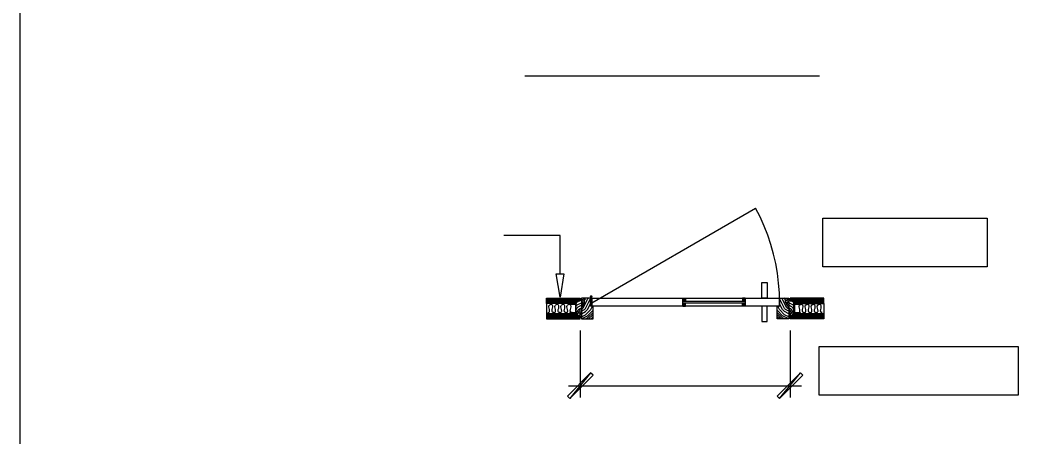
# Model space of a CAD drawing. Header units: millimetres. Extents: x 10 to 831, y 7 to 587.
# Drawn here: x 166.6 to 250.5, y 453.5 to 488.6 of the extents above; entities that cross this region are included whole.
import ezdxf

# ---------------------------------------------------------------- set-up
doc = ezdxf.new("R2010")
doc.units = ezdxf.units.MM
doc.layers.get('0').update_dxf_attribs({"linetype": 'CONTINUOUS'})

msp = doc.modelspace()

# ---------------------------------------------------------------- linework, layer by layer
at = {"color": 0}
for p, q in [((166.649, 559.812), (166.649, 185.004)), ((209.057, 483.888), (233.821, 483.888)), ((234.107, 471.918), (247.919, 471.918)), ((234.107, 467.833), (234.107, 471.918)), ((247.919, 471.918), (247.919, 467.833)), ((212.03, 470.479), (207.3, 470.479)), ((212.03, 467.24), (212.03, 470.479)), ((212.03, 465.293), (211.703, 467.24)), ((212.03, 465.293), (211.703, 467.24)), ((211.703, 467.24), (212.358, 467.24)), ((212.358, 467.24), (212.03, 465.293)), ((212.358, 467.24), (212.03, 465.293)), ((247.919, 467.833), (234.107, 467.833)), ((228.995, 465.208), (228.995, 466.51)), ((228.995, 466.51), (229.43, 466.51)), ((229.43, 466.51), (229.43, 465.208)), ((210.877, 464.986), (210.877, 465.208)), ((210.877, 465.208), (213.723, 465.208)), ((213.723, 464.986), (210.877, 464.986)), ((210.877, 464.764), (210.877, 464.986)), ((210.877, 464.986), (213.385, 464.986)), ((213.385, 464.764), (210.877, 464.764)), ((210.877, 464.764), (210.877, 463.896)), ((213.385, 464.764), (210.877, 464.764)), ((211.099, 464.573), (211.13, 464.626)), ((211.13, 464.626), (211.173, 464.658)), ((211.173, 464.658), (211.215, 464.689)), ((211.215, 464.689), (211.257, 464.7)), ((211.3, 464.689), (211.257, 464.7)), ((211.3, 464.689), (211.257, 464.7)), ((211.352, 464.658), (211.3, 464.689)), ((211.352, 464.658), (211.3, 464.689)), ((211.395, 464.626), (211.352, 464.658)), ((211.395, 464.626), (211.352, 464.658)), ((211.416, 464.573), (211.395, 464.626)), ((211.416, 464.573), (211.395, 464.626)), ((211.606, 464.573), (211.639, 464.626)), ((211.606, 464.573), (211.639, 464.626)), ((211.639, 464.626), (211.68, 464.658)), ((211.639, 464.626), (211.68, 464.658)), ((211.68, 464.658), (211.723, 464.689)), ((211.68, 464.658), (211.723, 464.689)), ((211.723, 464.689), (211.766, 464.7)), ((211.723, 464.689), (211.766, 464.7)), ((211.807, 464.689), (211.766, 464.7)), ((211.807, 464.689), (211.766, 464.7)), ((211.861, 464.658), (211.807, 464.689)), ((211.861, 464.658), (211.807, 464.689)), ((211.904, 464.626), (211.861, 464.658)), ((211.904, 464.626), (211.861, 464.658)), ((211.924, 464.573), (211.904, 464.626)), ((211.924, 464.573), (211.904, 464.626)), ((212.115, 464.573), (212.146, 464.626)), ((212.115, 464.573), (212.146, 464.626)), ((212.146, 464.626), (212.189, 464.658)), ((212.146, 464.626), (212.189, 464.658)), ((212.189, 464.658), (212.241, 464.689)), ((212.189, 464.658), (212.241, 464.689)), ((212.241, 464.689), (212.273, 464.7)), ((212.241, 464.689), (212.273, 464.7)), ((212.316, 464.689), (212.273, 464.7)), ((212.316, 464.689), (212.273, 464.7)), ((212.368, 464.658), (212.316, 464.689)), ((212.368, 464.658), (212.316, 464.689)), ((212.411, 464.626), (212.368, 464.658)), ((212.411, 464.626), (212.368, 464.658)), ((212.433, 464.573), (212.411, 464.626)), ((212.433, 464.573), (212.411, 464.626)), ((212.623, 464.573), (212.655, 464.626)), ((212.623, 464.573), (212.655, 464.626)), ((212.655, 464.626), (212.697, 464.658)), ((212.655, 464.626), (212.697, 464.658)), ((212.697, 464.658), (212.75, 464.689)), ((212.697, 464.658), (212.75, 464.689)), ((212.75, 464.689), (212.781, 464.7)), ((212.75, 464.689), (212.781, 464.7)), ((212.824, 464.689), (212.781, 464.7)), ((212.824, 464.689), (212.781, 464.7)), ((212.877, 464.658), (212.824, 464.689)), ((212.877, 464.658), (212.824, 464.689)), ((213.342, 464.711), (212.865, 464.711)), ((212.865, 464.711), (212.865, 464.7)), ((213.342, 464.711), (212.865, 464.711)), ((212.865, 464.711), (212.865, 464.7)), ((212.865, 464.7), (212.865, 464.668)), ((212.865, 464.7), (212.865, 464.668)), ((212.865, 464.668), (212.877, 464.668)), ((212.865, 464.668), (212.877, 464.668)), ((212.877, 464.7), (213.331, 464.7)), ((212.877, 464.668), (212.877, 464.7)), ((212.877, 464.7), (213.331, 464.7)), ((212.877, 464.668), (212.877, 464.7)), ((212.919, 464.626), (212.877, 464.658)), ((212.919, 464.626), (212.877, 464.658)), ((212.94, 464.573), (212.919, 464.626)), ((212.94, 464.573), (212.919, 464.626)), ((213.331, 464.7), (213.331, 463.98)), ((213.331, 464.7), (213.331, 463.98)), ((213.342, 463.97), (213.342, 464.711)), ((213.342, 463.97), (213.342, 464.711)), ((213.385, 463.684), (213.385, 464.986)), ((213.385, 464.986), (213.723, 464.986)), ((213.385, 464.986), (213.385, 464.764)), ((213.385, 463.896), (213.385, 464.764)), ((213.723, 465.208), (213.723, 464.986)), ((213.723, 464.986), (213.723, 465.092)), ((213.723, 465.092), (213.819, 465.092)), ((214.591, 465.208), (213.819, 465.208)), ((213.819, 465.208), (213.819, 465.102)), ((213.819, 465.102), (213.819, 463.568)), ((213.819, 465.092), (213.819, 463.578)), ((214.591, 464.541), (214.591, 465.208)), ((214.591, 464.541), (214.591, 465.208)), ((214.591, 465.208), (214.697, 465.208)), ((214.697, 465.208), (214.697, 464.541)), ((214.697, 464.541), (214.697, 465.208)), ((214.697, 465.208), (230.477, 465.208)), ((222.349, 464.541), (222.349, 465.208)), ((222.349, 465.208), (227.578, 465.208)), ((222.349, 465.208), (222.56, 465.208)), ((222.349, 464.965), (222.349, 465.208)), ((222.56, 465.208), (222.349, 464.965)), ((222.349, 465.208), (222.56, 464.965)), ((222.349, 464.541), (222.349, 465.208)), ((222.349, 465.208), (227.578, 465.208)), ((222.349, 464.785), (222.349, 464.965)), ((222.349, 464.965), (227.578, 464.965)), ((222.56, 464.965), (222.349, 464.965)), ((227.578, 464.785), (222.349, 464.785)), ((222.56, 464.785), (222.349, 464.785)), ((222.349, 464.785), (222.349, 464.541)), ((222.56, 464.541), (222.349, 464.785)), ((222.349, 464.541), (222.56, 464.785)), ((222.56, 465.208), (222.56, 464.965)), ((222.56, 464.541), (222.56, 464.785)), ((227.365, 465.208), (227.365, 465.166)), ((227.578, 465.208), (227.365, 465.208)), ((227.365, 465.208), (227.365, 464.965)), ((227.365, 465.208), (227.578, 464.965)), ((227.578, 465.208), (227.365, 464.965)), ((227.365, 464.965), (227.578, 464.965)), ((227.365, 464.541), (227.365, 464.785)), ((227.365, 464.785), (227.578, 464.785)), ((227.365, 464.541), (227.578, 464.785)), ((227.578, 464.541), (227.365, 464.785)), ((227.578, 465.208), (227.578, 464.541)), ((227.578, 464.965), (227.578, 465.208)), ((227.578, 465.208), (227.578, 464.541)), ((227.578, 464.965), (227.578, 464.785)), ((227.578, 464.785), (227.578, 464.541)), ((229.43, 465.208), (228.995, 465.208)), ((230.477, 464.541), (230.477, 465.208)), ((230.477, 465.208), (231.25, 465.208)), ((230.477, 465.208), (230.477, 464.541)), ((231.25, 465.208), (231.25, 465.102)), ((231.25, 465.102), (231.25, 463.568)), ((231.25, 465.092), (231.25, 463.578)), ((231.355, 465.092), (231.25, 465.092)), ((234.192, 465.208), (231.355, 465.208)), ((231.355, 465.208), (231.355, 464.986)), ((231.355, 464.986), (231.355, 465.092)), ((231.355, 464.986), (234.192, 464.986)), ((231.683, 464.986), (231.355, 464.986)), ((234.192, 464.986), (231.683, 464.986)), ((231.683, 464.986), (231.683, 464.764)), ((231.683, 463.684), (231.683, 464.986)), ((231.683, 463.896), (231.683, 464.764)), ((231.683, 464.764), (234.192, 464.764)), ((231.683, 464.764), (234.192, 464.764)), ((231.725, 463.97), (231.725, 464.711)), ((231.725, 464.711), (232.202, 464.711)), ((232.191, 464.7), (231.737, 464.7)), ((231.737, 464.7), (231.737, 463.98)), ((232.128, 464.573), (232.149, 464.626)), ((232.149, 464.626), (232.191, 464.658)), ((232.191, 464.668), (232.191, 464.7)), ((232.191, 464.658), (232.243, 464.689)), ((232.202, 464.668), (232.191, 464.668)), ((232.202, 464.711), (232.202, 464.7)), ((232.202, 464.7), (232.202, 464.668)), ((232.243, 464.689), (232.286, 464.7)), ((232.329, 464.689), (232.286, 464.7)), ((232.372, 464.658), (232.329, 464.689)), ((232.413, 464.626), (232.372, 464.658)), ((232.445, 464.573), (232.413, 464.626)), ((232.636, 464.573), (232.657, 464.626)), ((232.657, 464.626), (232.7, 464.658)), ((232.7, 464.658), (232.752, 464.689)), ((232.752, 464.689), (232.795, 464.7)), ((232.838, 464.689), (232.795, 464.7)), ((232.879, 464.658), (232.838, 464.689)), ((232.922, 464.626), (232.879, 464.658)), ((232.953, 464.573), (232.922, 464.626)), ((233.143, 464.573), (233.165, 464.626)), ((233.165, 464.626), (233.207, 464.658)), ((233.207, 464.658), (233.261, 464.689)), ((233.261, 464.689), (233.302, 464.7)), ((233.345, 464.689), (233.302, 464.7)), ((233.387, 464.658), (233.345, 464.689)), ((233.44, 464.626), (233.387, 464.658)), ((233.462, 464.573), (233.44, 464.626)), ((233.652, 464.573), (233.673, 464.626)), ((233.673, 464.626), (233.715, 464.658)), ((233.715, 464.658), (233.767, 464.689)), ((233.767, 464.689), (233.811, 464.7)), ((233.853, 464.689), (233.811, 464.7)), ((233.905, 464.658), (233.853, 464.689)), ((233.948, 464.626), (233.905, 464.658)), ((233.969, 464.573), (233.948, 464.626)), ((234.192, 464.986), (234.192, 465.208)), ((234.192, 464.764), (234.192, 464.986)), ((234.192, 464.764), (234.192, 463.896)), ((210.877, 463.896), (213.385, 463.896)), ((210.877, 463.896), (210.877, 463.684)), ((213.385, 463.896), (210.877, 463.896)), ((211.004, 463.991), (211.077, 463.991)), ((211.077, 463.991), (211.12, 464.023)), ((211.088, 464.531), (211.099, 464.573)), ((211.088, 464.478), (211.088, 464.531)), ((211.11, 464.361), (211.088, 464.478)), ((211.142, 464.245), (211.11, 464.361)), ((211.12, 464.023), (211.142, 464.076)), ((211.151, 464.129), (211.142, 464.245)), ((211.142, 464.076), (211.151, 464.129)), ((211.364, 464.129), (211.375, 464.245)), ((211.364, 464.129), (211.375, 464.245)), ((211.375, 464.076), (211.364, 464.129)), ((211.375, 464.076), (211.364, 464.129)), ((211.375, 464.245), (211.406, 464.361)), ((211.375, 464.245), (211.406, 464.361)), ((211.395, 464.023), (211.375, 464.076)), ((211.395, 464.023), (211.375, 464.076)), ((211.448, 463.991), (211.395, 464.023)), ((211.448, 463.991), (211.395, 464.023)), ((211.406, 464.361), (211.427, 464.478)), ((211.406, 464.361), (211.427, 464.478)), ((211.427, 464.531), (211.416, 464.573)), ((211.427, 464.531), (211.416, 464.573)), ((211.427, 464.478), (211.427, 464.531)), ((211.427, 464.478), (211.427, 464.531)), ((211.511, 463.991), (211.448, 463.991)), ((211.511, 463.991), (211.448, 463.991)), ((211.511, 463.991), (211.586, 463.991)), ((211.511, 463.991), (211.586, 463.991)), ((211.586, 463.991), (211.628, 464.023)), ((211.586, 463.991), (211.628, 464.023)), ((211.596, 464.531), (211.606, 464.573)), ((211.596, 464.531), (211.606, 464.573)), ((211.596, 464.478), (211.596, 464.531)), ((211.596, 464.478), (211.596, 464.531)), ((211.617, 464.361), (211.596, 464.478)), ((211.617, 464.361), (211.596, 464.478)), ((211.649, 464.245), (211.617, 464.361)), ((211.649, 464.245), (211.617, 464.361)), ((211.628, 464.023), (211.649, 464.076)), ((211.628, 464.023), (211.649, 464.076)), ((211.66, 464.129), (211.649, 464.245)), ((211.66, 464.129), (211.649, 464.245)), ((211.649, 464.076), (211.66, 464.129)), ((211.649, 464.076), (211.66, 464.129)), ((211.871, 464.129), (211.882, 464.245)), ((211.871, 464.129), (211.882, 464.245)), ((211.882, 464.076), (211.871, 464.129)), ((211.882, 464.076), (211.871, 464.129)), ((211.882, 464.245), (211.913, 464.361)), ((211.882, 464.245), (211.913, 464.361)), ((211.904, 464.023), (211.882, 464.076)), ((211.904, 464.023), (211.882, 464.076)), ((211.956, 463.991), (211.904, 464.023)), ((211.956, 463.991), (211.904, 464.023)), ((211.913, 464.361), (211.935, 464.478)), ((211.913, 464.361), (211.935, 464.478)), ((211.935, 464.531), (211.924, 464.573)), ((211.935, 464.531), (211.924, 464.573)), ((211.935, 464.478), (211.935, 464.531)), ((211.935, 464.478), (211.935, 464.531)), ((212.019, 463.991), (211.956, 463.991)), ((212.019, 463.991), (211.956, 463.991)), ((212.019, 463.991), (212.094, 463.991)), ((212.019, 463.991), (212.094, 463.991)), ((212.094, 463.991), (212.135, 464.023)), ((212.094, 463.991), (212.135, 464.023)), ((212.103, 464.531), (212.115, 464.573)), ((212.103, 464.531), (212.115, 464.573)), ((212.103, 464.478), (212.103, 464.531)), ((212.103, 464.478), (212.103, 464.531)), ((212.126, 464.361), (212.103, 464.478)), ((212.126, 464.361), (212.103, 464.478)), ((212.157, 464.245), (212.126, 464.361)), ((212.157, 464.245), (212.126, 464.361)), ((212.135, 464.023), (212.157, 464.076)), ((212.135, 464.023), (212.157, 464.076)), ((212.168, 464.129), (212.157, 464.245)), ((212.168, 464.129), (212.157, 464.245)), ((212.157, 464.076), (212.168, 464.129)), ((212.157, 464.076), (212.168, 464.129)), ((212.379, 464.129), (212.39, 464.245)), ((212.379, 464.129), (212.39, 464.245)), ((212.39, 464.076), (212.379, 464.129)), ((212.39, 464.076), (212.379, 464.129)), ((212.39, 464.245), (212.422, 464.361)), ((212.39, 464.245), (212.422, 464.361)), ((212.422, 464.023), (212.39, 464.076)), ((212.422, 464.023), (212.39, 464.076)), ((212.422, 464.361), (212.442, 464.478)), ((212.422, 464.361), (212.442, 464.478)), ((212.465, 463.991), (212.422, 464.023)), ((212.465, 463.991), (212.422, 464.023)), ((212.442, 464.531), (212.433, 464.573)), ((212.442, 464.531), (212.433, 464.573)), ((212.442, 464.478), (212.442, 464.531)), ((212.442, 464.478), (212.442, 464.531)), ((212.528, 463.991), (212.465, 463.991)), ((212.528, 463.991), (212.465, 463.991)), ((212.528, 463.991), (212.601, 463.991)), ((212.528, 463.991), (212.601, 463.991)), ((212.601, 463.991), (212.644, 464.023)), ((212.601, 463.991), (212.644, 464.023)), ((212.612, 464.531), (212.623, 464.573)), ((212.612, 464.531), (212.623, 464.573)), ((212.612, 464.478), (212.612, 464.531)), ((212.612, 464.478), (212.612, 464.531)), ((212.633, 464.361), (212.612, 464.478)), ((212.633, 464.361), (212.612, 464.478)), ((212.664, 464.245), (212.633, 464.361)), ((212.664, 464.245), (212.633, 464.361)), ((212.644, 464.023), (212.664, 464.076)), ((212.644, 464.023), (212.664, 464.076)), ((212.675, 464.129), (212.664, 464.245)), ((212.675, 464.129), (212.664, 464.245)), ((212.664, 464.076), (212.675, 464.129)), ((212.664, 464.076), (212.675, 464.129)), ((212.877, 464.002), (212.865, 464.002)), ((212.865, 464.002), (212.865, 463.98)), ((212.877, 464.002), (212.865, 464.002)), ((212.865, 464.002), (212.865, 463.98)), ((212.865, 463.98), (212.865, 463.97)), ((212.865, 463.98), (212.865, 463.97)), ((212.865, 463.97), (213.342, 463.97)), ((212.865, 463.97), (213.342, 463.97)), ((212.877, 463.98), (212.877, 464.002)), ((212.877, 463.98), (212.877, 464.002)), ((213.331, 463.98), (212.877, 463.98)), ((213.331, 463.98), (212.877, 463.98)), ((212.888, 464.129), (212.897, 464.245)), ((212.888, 464.129), (212.897, 464.245)), ((212.897, 464.076), (212.888, 464.129)), ((212.897, 464.076), (212.888, 464.129)), ((212.897, 464.245), (212.929, 464.361)), ((212.897, 464.245), (212.929, 464.361)), ((212.929, 464.023), (212.897, 464.076)), ((212.929, 464.023), (212.897, 464.076)), ((212.929, 464.361), (212.951, 464.478)), ((212.929, 464.361), (212.951, 464.478)), ((212.972, 463.991), (212.929, 464.023)), ((212.972, 463.991), (212.929, 464.023)), ((212.951, 464.531), (212.94, 464.573)), ((212.951, 464.531), (212.94, 464.573)), ((212.951, 464.478), (212.951, 464.531)), ((212.951, 464.478), (212.951, 464.531)), ((213.035, 463.991), (212.972, 463.991)), ((213.035, 463.991), (212.972, 463.991)), ((213.385, 463.684), (213.385, 463.896)), ((214.803, 464.541), (214.591, 464.541)), ((214.697, 464.541), (214.591, 464.541)), ((230.477, 464.541), (214.697, 464.541)), ((214.803, 463.462), (214.803, 464.541)), ((227.578, 464.541), (222.349, 464.541)), ((222.349, 464.541), (222.56, 464.541)), ((227.578, 464.541), (222.349, 464.541)), ((227.365, 464.541), (227.365, 464.584)), ((227.578, 464.541), (227.365, 464.541)), ((229.43, 464.541), (228.995, 464.541)), ((228.995, 464.541), (228.995, 463.24)), ((229.43, 463.24), (229.43, 464.541)), ((230.276, 464.541), (230.477, 464.541)), ((230.276, 463.462), (230.276, 464.541)), ((234.192, 463.896), (231.683, 463.896)), ((231.683, 463.684), (231.683, 463.896)), ((231.683, 463.896), (234.192, 463.896)), ((232.202, 463.97), (231.725, 463.97)), ((231.737, 463.98), (232.191, 463.98)), ((232.033, 463.991), (232.096, 463.991)), ((232.096, 463.991), (232.149, 464.023)), ((232.117, 464.531), (232.128, 464.573)), ((232.117, 464.478), (232.117, 464.531)), ((232.139, 464.361), (232.117, 464.478)), ((232.17, 464.245), (232.139, 464.361)), ((232.149, 464.023), (232.17, 464.076)), ((232.18, 464.129), (232.17, 464.245)), ((232.17, 464.076), (232.18, 464.129)), ((232.191, 463.98), (232.191, 464.002)), ((232.191, 464.002), (232.202, 464.002)), ((232.202, 464.002), (232.202, 463.98)), ((232.202, 463.98), (232.202, 463.97)), ((232.392, 464.129), (232.403, 464.245)), ((232.403, 464.076), (232.392, 464.129)), ((232.403, 464.245), (232.435, 464.361)), ((232.424, 464.023), (232.403, 464.076)), ((232.467, 463.991), (232.424, 464.023)), ((232.435, 464.361), (232.456, 464.478)), ((232.456, 464.531), (232.445, 464.573)), ((232.456, 464.478), (232.456, 464.531)), ((232.541, 463.991), (232.467, 463.991)), ((232.541, 463.991), (232.605, 463.991)), ((232.605, 463.991), (232.657, 464.023)), ((232.625, 464.531), (232.636, 464.573)), ((232.625, 464.478), (232.625, 464.531)), ((232.646, 464.361), (232.625, 464.478)), ((232.678, 464.245), (232.646, 464.361)), ((232.657, 464.023), (232.678, 464.076)), ((232.689, 464.129), (232.678, 464.245)), ((232.678, 464.076), (232.689, 464.129)), ((232.901, 464.129), (232.911, 464.245)), ((232.911, 464.076), (232.901, 464.129)), ((232.911, 464.245), (232.942, 464.361)), ((232.932, 464.023), (232.911, 464.076)), ((232.974, 463.991), (232.932, 464.023)), ((232.942, 464.361), (232.964, 464.478)), ((232.964, 464.531), (232.953, 464.573)), ((232.964, 464.478), (232.964, 464.531)), ((233.048, 463.991), (232.974, 463.991)), ((233.048, 463.991), (233.112, 463.991)), ((233.112, 463.991), (233.165, 464.023)), ((233.134, 464.531), (233.143, 464.573)), ((233.134, 464.478), (233.134, 464.531)), ((233.154, 464.361), (233.134, 464.478)), ((233.186, 464.245), (233.154, 464.361)), ((233.165, 464.023), (233.186, 464.076)), ((233.197, 464.129), (233.186, 464.245)), ((233.186, 464.076), (233.197, 464.129)), ((233.408, 464.129), (233.419, 464.245)), ((233.419, 464.076), (233.408, 464.129)), ((233.419, 464.245), (233.451, 464.361)), ((233.44, 464.023), (233.419, 464.076)), ((233.482, 463.991), (233.44, 464.023)), ((233.451, 464.361), (233.472, 464.478)), ((233.472, 464.531), (233.462, 464.573)), ((233.472, 464.478), (233.472, 464.531)), ((233.557, 463.991), (233.482, 463.991)), ((233.557, 463.991), (233.62, 463.991)), ((233.62, 463.991), (233.673, 464.023)), ((233.641, 464.531), (233.652, 464.573)), ((233.641, 464.478), (233.641, 464.531)), ((233.663, 464.361), (233.641, 464.478)), ((233.694, 464.245), (233.663, 464.361)), ((233.673, 464.023), (233.694, 464.076)), ((233.704, 464.129), (233.694, 464.245)), ((233.694, 464.076), (233.704, 464.129)), ((233.916, 464.129), (233.928, 464.245)), ((233.928, 464.076), (233.916, 464.129)), ((233.928, 464.245), (233.959, 464.361)), ((233.948, 464.023), (233.928, 464.076)), ((234.001, 463.991), (233.948, 464.023)), ((233.959, 464.361), (233.98, 464.478)), ((233.98, 464.531), (233.969, 464.573)), ((233.98, 464.478), (233.98, 464.531)), ((234.064, 463.991), (234.001, 463.991)), ((234.192, 463.896), (234.192, 463.684)), ((210.877, 463.684), (210.877, 463.462)), ((213.723, 463.684), (210.877, 463.684)), ((210.877, 463.684), (213.385, 463.684)), ((210.877, 463.462), (213.723, 463.462)), ((213.723, 463.684), (213.385, 463.684)), ((213.723, 463.578), (213.723, 463.684)), ((213.723, 463.462), (213.723, 463.684)), ((213.819, 463.578), (213.723, 463.578)), ((213.819, 463.568), (213.819, 463.462)), ((213.819, 463.462), (214.803, 463.462)), ((228.995, 463.24), (229.43, 463.24)), ((231.25, 463.462), (230.276, 463.462)), ((231.25, 463.578), (231.355, 463.578)), ((231.25, 463.568), (231.25, 463.462)), ((231.355, 463.462), (231.355, 463.684)), ((231.355, 463.684), (234.192, 463.684)), ((231.355, 463.578), (231.355, 463.684)), ((231.355, 463.684), (231.683, 463.684)), ((234.192, 463.462), (231.355, 463.462)), ((234.192, 463.684), (231.683, 463.684)), ((234.192, 463.684), (234.192, 463.462)), ((213.723, 462.488), (213.723, 456.879)), ((231.355, 462.488), (231.355, 456.879)), ((233.79, 461.155), (250.511, 461.155)), ((233.79, 457.069), (233.79, 461.155)), ((250.511, 461.155), (250.511, 457.069)), ((212.644, 456.985), (214.591, 458.932)), ((214.591, 458.932), (212.845, 456.773)), ((214.591, 458.932), (212.845, 456.773)), ((214.591, 458.932), (212.845, 456.773)), ((214.591, 458.932), (212.845, 456.773)), ((212.845, 456.773), (214.803, 458.731)), ((212.845, 456.773), (214.803, 458.731)), ((214.803, 458.731), (214.591, 458.932)), ((214.803, 458.731), (214.591, 458.932)), ((232.223, 458.932), (230.276, 456.985)), ((232.223, 458.932), (230.276, 456.985)), ((230.477, 456.773), (232.223, 458.932)), ((230.477, 456.773), (232.223, 458.932)), ((230.477, 456.773), (232.223, 458.932)), ((230.477, 456.773), (232.223, 458.932)), ((232.435, 458.731), (230.477, 456.773)), ((232.223, 458.932), (232.435, 458.731)), ((232.223, 458.932), (232.435, 458.731)), ((212.739, 457.853), (232.329, 457.853)), ((250.511, 457.069), (233.79, 457.069)), ((212.845, 456.773), (212.644, 456.985)), ((212.845, 456.773), (212.644, 456.985)), ((230.276, 456.985), (230.477, 456.773)), ((230.276, 456.985), (230.477, 456.773))]:
    msp.add_line(p, q, dxfattribs=at)
at = {"color": 9}
for p, q in [((214.697, 464.816), (228.455, 472.754)), ((228.837, 472.024), (228.455, 472.754)), ((229.175, 471.262), (228.837, 472.024)), ((229.482, 470.489), (229.175, 471.262)), ((229.747, 469.706), (229.482, 470.489)), ((229.968, 468.912), (229.747, 469.706)), ((230.149, 468.108), (229.968, 468.912)), ((230.297, 467.293), (230.149, 468.108)), ((230.391, 466.467), (230.297, 467.293)), ((230.456, 465.642), (230.391, 466.467)), ((230.477, 464.816), (230.456, 465.642)), ((211.045, 465.208), (210.877, 465.028)), ((210.972, 465.208), (210.877, 465.113)), ((210.887, 465.208), (210.877, 465.187)), ((210.877, 465.145), (211.036, 464.986)), ((210.877, 465.06), (210.95, 464.986)), ((211.045, 464.986), (210.877, 464.816)), ((210.972, 464.986), (210.877, 464.891)), ((210.887, 464.986), (210.877, 464.965)), ((210.877, 464.922), (211.036, 464.764)), ((210.877, 464.848), (210.95, 464.764)), ((210.887, 465.208), (211.11, 464.986)), ((210.887, 464.986), (211.11, 464.764)), ((211.13, 465.208), (210.909, 464.986)), ((211.13, 464.986), (210.909, 464.764)), ((210.972, 465.208), (211.183, 464.986)), ((210.972, 464.986), (211.183, 464.764)), ((211.205, 465.208), (210.982, 464.986)), ((211.205, 464.986), (210.982, 464.764)), ((211.045, 465.208), (211.268, 464.986)), ((211.045, 464.986), (211.268, 464.764)), ((211.278, 465.208), (211.067, 464.986)), ((211.278, 464.986), (211.067, 464.764)), ((211.13, 465.208), (211.341, 464.986)), ((211.13, 464.986), (211.341, 464.764)), ((211.364, 465.208), (211.142, 464.986)), ((211.364, 464.986), (211.142, 464.764)), ((211.205, 465.208), (211.427, 464.986)), ((211.205, 464.986), (211.427, 464.764)), ((211.438, 465.208), (211.226, 464.986)), ((211.438, 464.986), (211.226, 464.764)), ((211.278, 465.208), (211.501, 464.986)), ((211.278, 464.986), (211.501, 464.764)), ((211.522, 465.208), (211.3, 464.986)), ((211.522, 464.986), (211.3, 464.764)), ((211.364, 465.208), (211.574, 464.986)), ((211.364, 464.986), (211.574, 464.764)), ((211.596, 465.208), (211.375, 464.986)), ((211.596, 464.986), (211.375, 464.764)), ((211.438, 465.208), (211.66, 464.986)), ((211.438, 464.986), (211.66, 464.764)), ((211.671, 465.208), (211.459, 464.986)), ((211.671, 464.986), (211.459, 464.764)), ((211.522, 465.208), (211.734, 464.986)), ((211.522, 464.986), (211.734, 464.764)), ((211.755, 465.208), (211.533, 464.986)), ((211.755, 464.986), (211.533, 464.764)), ((211.596, 465.208), (211.818, 464.986)), ((211.596, 464.986), (211.818, 464.764)), ((211.829, 465.208), (211.617, 464.986)), ((211.829, 464.986), (211.617, 464.764)), ((211.671, 465.208), (211.893, 464.986)), ((211.671, 464.986), (211.893, 464.764)), ((211.913, 465.208), (211.691, 464.986)), ((211.913, 464.986), (211.691, 464.764)), ((211.755, 465.208), (211.967, 464.986)), ((211.755, 464.986), (211.967, 464.764)), ((211.988, 465.208), (211.766, 464.986)), ((211.988, 464.986), (211.766, 464.764)), ((211.829, 465.208), (212.051, 464.986)), ((211.829, 464.986), (212.051, 464.764)), ((212.062, 465.208), (211.85, 464.986)), ((212.062, 464.986), (211.85, 464.764)), ((211.913, 465.208), (212.126, 464.986)), ((211.913, 464.986), (212.126, 464.764)), ((212.146, 465.208), (211.924, 464.986)), ((212.146, 464.986), (211.924, 464.764)), ((211.988, 465.208), (212.21, 464.986)), ((211.988, 464.986), (212.21, 464.764)), ((212.221, 465.208), (212.009, 464.986)), ((212.221, 464.986), (212.009, 464.764)), ((212.062, 465.208), (212.284, 464.986)), ((212.062, 464.986), (212.284, 464.764)), ((212.305, 465.208), (212.083, 464.986)), ((212.305, 464.986), (212.083, 464.764)), ((212.146, 465.208), (212.358, 464.986)), ((212.146, 464.986), (212.358, 464.764)), ((212.379, 465.208), (212.157, 464.986)), ((212.379, 464.986), (212.157, 464.764)), ((212.221, 465.208), (212.442, 464.986)), ((212.221, 464.986), (212.442, 464.764)), ((212.453, 465.208), (212.241, 464.986)), ((212.453, 464.986), (212.241, 464.764)), ((212.305, 465.208), (212.517, 464.986)), ((212.305, 464.986), (212.517, 464.764)), ((212.538, 465.208), (212.316, 464.986)), ((212.538, 464.986), (212.316, 464.764)), ((212.379, 465.208), (212.601, 464.986)), ((212.379, 464.986), (212.601, 464.764)), ((212.612, 465.208), (212.4, 464.986)), ((212.612, 464.986), (212.4, 464.764)), ((212.453, 465.208), (212.675, 464.986)), ((212.453, 464.986), (212.675, 464.764)), ((212.697, 465.208), (212.474, 464.986)), ((212.697, 464.986), (212.474, 464.764)), ((212.538, 465.208), (212.75, 464.986)), ((212.538, 464.986), (212.75, 464.764)), ((212.771, 465.208), (212.549, 464.986)), ((212.771, 464.986), (212.549, 464.764)), ((212.612, 465.208), (212.834, 464.986)), ((212.612, 464.986), (212.834, 464.764)), ((212.845, 465.208), (212.633, 464.986)), ((212.845, 464.986), (212.633, 464.764)), ((212.697, 465.208), (212.908, 464.986)), ((212.697, 464.986), (212.908, 464.764)), ((212.929, 465.208), (212.707, 464.986)), ((212.929, 464.986), (212.707, 464.764)), ((212.771, 465.208), (212.983, 464.986)), ((212.771, 464.986), (212.983, 464.764)), ((213.003, 465.208), (212.781, 464.986)), ((213.003, 464.986), (212.781, 464.764)), ((212.845, 465.208), (213.067, 464.986)), ((212.845, 464.986), (213.067, 464.764)), ((213.078, 465.208), (212.865, 464.986)), ((213.078, 464.986), (212.865, 464.764)), ((212.929, 465.208), (213.141, 464.986)), ((212.929, 464.986), (213.141, 464.764)), ((213.162, 465.208), (212.94, 464.986)), ((213.162, 464.986), (212.94, 464.764)), ((213.003, 465.208), (213.227, 464.986)), ((213.003, 464.986), (213.227, 464.764)), ((213.236, 465.208), (213.026, 464.986)), ((213.236, 464.986), (213.026, 464.764)), ((213.078, 465.208), (213.3, 464.986)), ((213.078, 464.986), (213.3, 464.764)), ((213.322, 465.208), (213.099, 464.986)), ((213.322, 464.986), (213.099, 464.764)), ((213.162, 465.208), (213.374, 464.986)), ((213.162, 464.986), (213.374, 464.764)), ((213.395, 465.208), (213.173, 464.986)), ((213.385, 464.975), (213.173, 464.764)), ((213.236, 465.208), (213.458, 464.986)), ((213.236, 464.986), (213.385, 464.838)), ((213.469, 465.208), (213.258, 464.986)), ((213.385, 464.901), (213.258, 464.764)), ((213.322, 465.208), (213.533, 464.986)), ((213.322, 464.986), (213.385, 464.912)), ((213.555, 465.208), (213.331, 464.986)), ((213.385, 464.827), (213.331, 464.764)), ((213.385, 464.827), (213.48, 464.912)), ((213.385, 464.573), (213.48, 464.658)), ((213.395, 465.208), (213.618, 464.986)), ((213.628, 465.208), (213.417, 464.986)), ((213.469, 465.208), (213.691, 464.986)), ((213.48, 464.912), (213.618, 464.986)), ((213.48, 464.658), (213.819, 464.827)), ((213.713, 465.208), (213.491, 464.986)), ((213.555, 465.208), (213.723, 465.039)), ((213.723, 465.134), (213.564, 464.986)), ((213.564, 464.478), (213.819, 464.615)), ((213.628, 465.208), (213.723, 465.113)), ((213.723, 465.06), (213.65, 464.986)), ((213.713, 465.208), (213.723, 465.197)), ((213.723, 465.039), (213.819, 465.092)), ((213.819, 465.028), (214.168, 465.208)), ((213.819, 464.859), (213.914, 464.943)), ((213.819, 464.774), (213.998, 464.859)), ((213.819, 464.594), (213.914, 464.679)), ((213.914, 464.943), (214.084, 465.028)), ((213.914, 464.679), (213.998, 464.859)), ((213.914, 464.51), (214.084, 464.859)), ((213.998, 464.425), (214.348, 465.123)), ((214.084, 465.028), (214.168, 465.123)), ((214.084, 464.859), (214.084, 465.028)), ((214.168, 464.34), (214.591, 465.176)), ((214.348, 465.123), (214.432, 465.208)), ((214.348, 464.245), (214.591, 464.742)), ((230.9, 464.34), (230.477, 465.176)), ((230.721, 464.245), (230.477, 464.742)), ((230.721, 465.123), (230.636, 465.208)), ((231.069, 464.425), (230.721, 465.123)), ((231.25, 465.028), (230.9, 465.208)), ((230.985, 465.028), (230.9, 465.123)), ((230.985, 464.859), (230.985, 465.028)), ((231.165, 464.943), (230.985, 465.028)), ((231.165, 464.51), (230.985, 464.859)), ((231.25, 464.774), (231.069, 464.859)), ((231.165, 464.679), (231.069, 464.859)), ((231.25, 464.859), (231.165, 464.943)), ((231.25, 464.594), (231.165, 464.679)), ((231.355, 465.039), (231.25, 465.092)), ((231.599, 464.658), (231.25, 464.827)), ((231.503, 464.478), (231.25, 464.615)), ((231.535, 465.208), (231.355, 465.018)), ((231.461, 465.208), (231.355, 465.102)), ((231.377, 465.208), (231.355, 465.176)), ((231.355, 465.155), (231.515, 464.986)), ((231.355, 465.07), (231.44, 464.986)), ((231.355, 464.996), (231.366, 464.986)), ((231.377, 465.208), (231.599, 464.986)), ((231.61, 465.208), (231.398, 464.986)), ((231.599, 464.912), (231.45, 464.986)), ((231.461, 465.208), (231.673, 464.986)), ((231.694, 465.208), (231.472, 464.986)), ((231.535, 465.208), (231.747, 464.986)), ((231.768, 465.208), (231.556, 464.986)), ((231.683, 464.827), (231.599, 464.912)), ((231.683, 464.573), (231.599, 464.658)), ((231.61, 465.208), (231.831, 464.986)), ((231.842, 465.208), (231.63, 464.986)), ((231.842, 464.986), (231.683, 464.816)), ((231.768, 464.986), (231.683, 464.901)), ((231.694, 464.986), (231.683, 464.975)), ((231.683, 464.912), (231.831, 464.764)), ((231.683, 464.838), (231.747, 464.764)), ((231.694, 465.208), (231.906, 464.986)), ((231.694, 464.986), (231.906, 464.764)), ((231.927, 465.208), (231.705, 464.986)), ((231.927, 464.986), (231.705, 464.764)), ((231.768, 465.208), (231.99, 464.986)), ((231.768, 464.986), (231.99, 464.764)), ((232.001, 465.208), (231.789, 464.986)), ((232.001, 464.986), (231.789, 464.764)), ((231.842, 465.208), (232.064, 464.986)), ((231.842, 464.986), (232.064, 464.764)), ((232.085, 465.208), (231.863, 464.986)), ((232.085, 464.986), (231.863, 464.764)), ((231.927, 465.208), (232.139, 464.986)), ((231.927, 464.986), (232.139, 464.764)), ((232.16, 465.208), (231.938, 464.986)), ((232.16, 464.986), (231.938, 464.764)), ((232.001, 465.208), (232.223, 464.986)), ((232.001, 464.986), (232.223, 464.764)), ((232.234, 465.208), (232.022, 464.986)), ((232.234, 464.986), (232.022, 464.764)), ((232.085, 465.208), (232.297, 464.986)), ((232.085, 464.986), (232.297, 464.764)), ((232.318, 465.208), (232.096, 464.986)), ((232.318, 464.986), (232.096, 464.764)), ((232.16, 465.208), (232.381, 464.986)), ((232.16, 464.986), (232.381, 464.764)), ((232.392, 465.208), (232.18, 464.986)), ((232.392, 464.986), (232.18, 464.764)), ((232.234, 465.208), (232.456, 464.986)), ((232.234, 464.986), (232.456, 464.764)), ((232.476, 465.208), (232.254, 464.986)), ((232.476, 464.986), (232.254, 464.764)), ((232.318, 465.208), (232.53, 464.986)), ((232.318, 464.986), (232.53, 464.764)), ((232.551, 465.208), (232.329, 464.986)), ((232.551, 464.986), (232.329, 464.764)), ((232.392, 465.208), (232.614, 464.986)), ((232.392, 464.986), (232.614, 464.764)), ((232.625, 465.208), (232.413, 464.986)), ((232.625, 464.986), (232.413, 464.764)), ((232.476, 465.208), (232.689, 464.986)), ((232.476, 464.986), (232.689, 464.764)), ((232.709, 465.208), (232.488, 464.986)), ((232.709, 464.986), (232.488, 464.764)), ((232.551, 465.208), (232.773, 464.986)), ((232.551, 464.986), (232.773, 464.764)), ((232.784, 465.208), (232.573, 464.986)), ((232.784, 464.986), (232.573, 464.764)), ((232.625, 465.208), (232.847, 464.986)), ((232.625, 464.986), (232.847, 464.764)), ((232.869, 465.208), (232.646, 464.986)), ((232.869, 464.986), (232.646, 464.764)), ((232.709, 465.208), (232.922, 464.986)), ((232.709, 464.986), (232.922, 464.764)), ((232.942, 465.208), (232.72, 464.986)), ((232.942, 464.986), (232.72, 464.764)), ((232.784, 465.208), (233.005, 464.986)), ((232.784, 464.986), (233.005, 464.764)), ((233.017, 465.208), (232.806, 464.986)), ((233.017, 464.986), (232.806, 464.764)), ((232.869, 465.208), (233.08, 464.986)), ((232.869, 464.986), (233.08, 464.764)), ((233.102, 465.208), (232.879, 464.986)), ((233.102, 464.986), (232.879, 464.764)), ((232.942, 465.208), (233.165, 464.986)), ((232.942, 464.986), (233.165, 464.764)), ((233.175, 465.208), (232.964, 464.986)), ((233.175, 464.986), (232.964, 464.764)), ((233.017, 465.208), (233.238, 464.986)), ((233.017, 464.986), (233.238, 464.764)), ((233.261, 465.208), (233.037, 464.986)), ((233.261, 464.986), (233.037, 464.764)), ((233.102, 465.208), (233.313, 464.986)), ((233.102, 464.986), (233.313, 464.764)), ((233.335, 465.208), (233.112, 464.986)), ((233.335, 464.986), (233.112, 464.764)), ((233.175, 465.208), (233.398, 464.986)), ((233.175, 464.986), (233.398, 464.764)), ((233.408, 465.208), (233.197, 464.986)), ((233.408, 464.986), (233.197, 464.764)), ((233.261, 465.208), (233.472, 464.986)), ((233.261, 464.986), (233.472, 464.764)), ((233.493, 465.208), (233.27, 464.986)), ((233.493, 464.986), (233.27, 464.764)), ((233.335, 465.208), (233.557, 464.986)), ((233.335, 464.986), (233.557, 464.764)), ((233.566, 465.208), (233.355, 464.986)), ((233.566, 464.986), (233.355, 464.764)), ((233.408, 465.208), (233.631, 464.986)), ((233.408, 464.986), (233.631, 464.764)), ((233.641, 465.208), (233.43, 464.986)), ((233.641, 464.986), (233.43, 464.764)), ((233.493, 465.208), (233.704, 464.986)), ((233.493, 464.986), (233.704, 464.764)), ((233.726, 465.208), (233.503, 464.986)), ((233.726, 464.986), (233.503, 464.764)), ((233.566, 465.208), (233.79, 464.986)), ((233.566, 464.986), (233.79, 464.764)), ((233.799, 465.208), (233.589, 464.986)), ((233.799, 464.986), (233.589, 464.764)), ((233.641, 465.208), (233.864, 464.986)), ((233.641, 464.986), (233.864, 464.764)), ((233.885, 465.208), (233.663, 464.986)), ((233.885, 464.986), (233.663, 464.764)), ((233.726, 465.208), (233.937, 464.986)), ((233.726, 464.986), (233.937, 464.764)), ((233.959, 465.208), (233.736, 464.986)), ((233.959, 464.986), (233.736, 464.764)), ((233.799, 465.208), (234.023, 464.986)), ((233.799, 464.986), (234.023, 464.764)), ((234.032, 465.208), (233.821, 464.986)), ((234.032, 464.986), (233.821, 464.764)), ((233.885, 465.208), (234.096, 464.986)), ((233.885, 464.986), (234.096, 464.764)), ((234.118, 465.208), (233.896, 464.986)), ((234.118, 464.986), (233.896, 464.764)), ((233.959, 465.208), (234.181, 464.986)), ((233.959, 464.986), (234.181, 464.764)), ((234.192, 465.208), (233.98, 464.986)), ((234.192, 464.986), (233.98, 464.764)), ((234.032, 465.208), (234.192, 465.049)), ((234.032, 464.986), (234.192, 464.827)), ((234.192, 465.123), (234.054, 464.986)), ((234.192, 464.912), (234.054, 464.764)), ((234.118, 465.208), (234.192, 465.123)), ((234.118, 464.986), (234.192, 464.912)), ((234.192, 465.049), (234.129, 464.986)), ((234.192, 464.827), (234.129, 464.764)), ((211.045, 463.896), (210.877, 463.726)), ((210.972, 463.896), (210.877, 463.8)), ((210.887, 463.896), (210.877, 463.885)), ((210.877, 463.832), (211.036, 463.684)), ((210.877, 463.758), (210.95, 463.684)), ((210.887, 463.896), (211.11, 463.684)), ((211.13, 463.896), (210.909, 463.684)), ((210.972, 463.896), (211.183, 463.684)), ((211.205, 463.896), (210.982, 463.684)), ((211.045, 463.896), (211.268, 463.684)), ((211.278, 463.896), (211.067, 463.684)), ((211.13, 463.896), (211.341, 463.684)), ((211.364, 463.896), (211.142, 463.684)), ((211.205, 463.896), (211.427, 463.684)), ((211.438, 463.896), (211.226, 463.684)), ((211.278, 463.896), (211.501, 463.684)), ((211.522, 463.896), (211.3, 463.684)), ((211.364, 463.896), (211.574, 463.684)), ((211.596, 463.896), (211.375, 463.684)), ((211.438, 463.896), (211.66, 463.684)), ((211.671, 463.896), (211.459, 463.684)), ((211.522, 463.896), (211.734, 463.684)), ((211.755, 463.896), (211.533, 463.684)), ((211.596, 463.896), (211.818, 463.684)), ((211.829, 463.896), (211.617, 463.684)), ((211.671, 463.896), (211.893, 463.684)), ((211.913, 463.896), (211.691, 463.684)), ((211.755, 463.896), (211.967, 463.684)), ((211.988, 463.896), (211.766, 463.684)), ((211.829, 463.896), (212.051, 463.684)), ((212.062, 463.896), (211.85, 463.684)), ((211.913, 463.896), (212.126, 463.684)), ((212.146, 463.896), (211.924, 463.684)), ((211.988, 463.896), (212.21, 463.684)), ((212.221, 463.896), (212.009, 463.684)), ((212.062, 463.896), (212.284, 463.684)), ((212.305, 463.896), (212.083, 463.684)), ((212.146, 463.896), (212.358, 463.684)), ((212.379, 463.896), (212.157, 463.684)), ((212.221, 463.896), (212.442, 463.684)), ((212.453, 463.896), (212.241, 463.684)), ((212.305, 463.896), (212.517, 463.684)), ((212.538, 463.896), (212.316, 463.684)), ((212.379, 463.896), (212.601, 463.684)), ((212.612, 463.896), (212.4, 463.684)), ((212.453, 463.896), (212.675, 463.684)), ((212.697, 463.896), (212.474, 463.684)), ((212.538, 463.896), (212.75, 463.684)), ((212.771, 463.896), (212.549, 463.684)), ((212.612, 463.896), (212.834, 463.684)), ((212.845, 463.896), (212.633, 463.684)), ((212.697, 463.896), (212.908, 463.684)), ((212.929, 463.896), (212.707, 463.684)), ((212.771, 463.896), (212.983, 463.684)), ((213.003, 463.896), (212.781, 463.684)), ((212.845, 463.896), (213.067, 463.684)), ((213.078, 463.896), (212.865, 463.684)), ((212.929, 463.896), (213.141, 463.684)), ((213.162, 463.896), (212.94, 463.684)), ((213.003, 463.896), (213.227, 463.684)), ((213.236, 463.896), (213.026, 463.684)), ((213.078, 463.896), (213.3, 463.684)), ((213.322, 463.896), (213.099, 463.684)), ((213.162, 463.896), (213.374, 463.684)), ((213.385, 463.885), (213.173, 463.684)), ((213.236, 463.896), (213.385, 463.748)), ((213.385, 463.811), (213.258, 463.684)), ((213.322, 463.896), (213.385, 463.822)), ((213.385, 464.224), (213.48, 464.393)), ((213.385, 463.875), (213.564, 464.224)), ((213.48, 464.393), (213.564, 464.478)), ((213.48, 463.779), (213.65, 464.129)), ((213.48, 463.695), (213.819, 463.875)), ((213.48, 463.779), (213.48, 463.695)), ((213.564, 464.224), (213.65, 464.308)), ((213.65, 464.308), (213.819, 464.393)), ((213.65, 464.129), (213.734, 464.224)), ((213.65, 463.875), (213.734, 464.044)), ((213.65, 463.875), (213.734, 463.959)), ((213.734, 464.224), (213.819, 464.266)), ((213.734, 464.044), (213.819, 464.129)), ((213.734, 463.959), (213.819, 464.002)), ((213.819, 464.425), (213.914, 464.51)), ((213.819, 464.287), (213.914, 464.34)), ((213.819, 464.118), (214.084, 464.245)), ((213.819, 463.896), (214.168, 464.076)), ((213.819, 463.642), (214.168, 463.811)), ((213.914, 464.34), (213.998, 464.425)), ((214.084, 464.245), (214.168, 464.34)), ((214.168, 464.076), (214.348, 464.245)), ((214.168, 463.811), (214.602, 464.245)), ((214.348, 463.726), (214.781, 464.16)), ((214.348, 463.546), (214.803, 464.002)), ((214.432, 463.462), (214.803, 463.832)), ((214.602, 464.245), (214.749, 464.541)), ((214.781, 464.16), (214.803, 464.203)), ((230.287, 464.16), (230.276, 464.203)), ((230.721, 463.546), (230.276, 464.002)), ((230.636, 463.462), (230.276, 463.832)), ((230.721, 463.726), (230.287, 464.16)), ((230.466, 464.245), (230.318, 464.541)), ((230.9, 463.811), (230.466, 464.245)), ((230.9, 464.076), (230.721, 464.245)), ((230.985, 464.245), (230.9, 464.34)), ((231.25, 463.896), (230.9, 464.076)), ((231.25, 463.642), (230.9, 463.811)), ((231.25, 464.118), (230.985, 464.245)), ((231.165, 464.34), (231.069, 464.425)), ((231.25, 464.425), (231.165, 464.51)), ((231.25, 464.287), (231.165, 464.34)), ((231.418, 464.308), (231.25, 464.393)), ((231.334, 464.224), (231.25, 464.266)), ((231.334, 464.044), (231.25, 464.129)), ((231.334, 463.959), (231.25, 464.002)), ((231.599, 463.695), (231.25, 463.875)), ((231.418, 464.129), (231.334, 464.224)), ((231.418, 463.875), (231.334, 464.044)), ((231.418, 463.875), (231.334, 463.959)), ((231.503, 464.224), (231.418, 464.308)), ((231.599, 463.779), (231.418, 464.129)), ((231.599, 464.393), (231.503, 464.478)), ((231.683, 463.875), (231.503, 464.224)), ((231.683, 464.224), (231.599, 464.393)), ((231.599, 463.779), (231.599, 463.695)), ((231.842, 463.896), (231.683, 463.737)), ((231.768, 463.896), (231.683, 463.811)), ((231.694, 463.896), (231.683, 463.885)), ((231.683, 463.832), (231.831, 463.684)), ((231.694, 463.896), (231.906, 463.684)), ((231.927, 463.896), (231.705, 463.684)), ((231.768, 463.896), (231.99, 463.684)), ((232.001, 463.896), (231.789, 463.684)), ((231.842, 463.896), (232.064, 463.684)), ((232.085, 463.896), (231.863, 463.684)), ((231.927, 463.896), (232.139, 463.684)), ((232.16, 463.896), (231.938, 463.684)), ((232.001, 463.896), (232.223, 463.684)), ((232.234, 463.896), (232.022, 463.684)), ((232.085, 463.896), (232.297, 463.684)), ((232.318, 463.896), (232.096, 463.684)), ((232.16, 463.896), (232.381, 463.684)), ((232.392, 463.896), (232.18, 463.684)), ((232.234, 463.896), (232.456, 463.684)), ((232.476, 463.896), (232.254, 463.684)), ((232.318, 463.896), (232.53, 463.684)), ((232.551, 463.896), (232.329, 463.684)), ((232.392, 463.896), (232.614, 463.684)), ((232.625, 463.896), (232.413, 463.684)), ((232.476, 463.896), (232.689, 463.684)), ((232.709, 463.896), (232.488, 463.684)), ((232.551, 463.896), (232.773, 463.684)), ((232.784, 463.896), (232.573, 463.684)), ((232.625, 463.896), (232.847, 463.684)), ((232.869, 463.896), (232.646, 463.684)), ((232.709, 463.896), (232.922, 463.684)), ((232.942, 463.896), (232.72, 463.684)), ((232.784, 463.896), (233.005, 463.684)), ((233.017, 463.896), (232.806, 463.684)), ((232.869, 463.896), (233.08, 463.684)), ((233.102, 463.896), (232.879, 463.684)), ((232.942, 463.896), (233.165, 463.684)), ((233.175, 463.896), (232.964, 463.684)), ((233.017, 463.896), (233.238, 463.684)), ((233.261, 463.896), (233.037, 463.684)), ((233.102, 463.896), (233.313, 463.684)), ((233.335, 463.896), (233.112, 463.684)), ((233.175, 463.896), (233.398, 463.684)), ((233.408, 463.896), (233.197, 463.684)), ((233.261, 463.896), (233.472, 463.684)), ((233.493, 463.896), (233.27, 463.684)), ((233.335, 463.896), (233.557, 463.684)), ((233.566, 463.896), (233.355, 463.684)), ((233.408, 463.896), (233.631, 463.684)), ((233.641, 463.896), (233.43, 463.684)), ((233.493, 463.896), (233.704, 463.684)), ((233.726, 463.896), (233.503, 463.684)), ((233.566, 463.896), (233.79, 463.684)), ((233.799, 463.896), (233.589, 463.684)), ((233.641, 463.896), (233.864, 463.684)), ((233.885, 463.896), (233.663, 463.684)), ((233.726, 463.896), (233.937, 463.684)), ((233.959, 463.896), (233.736, 463.684)), ((233.799, 463.896), (234.023, 463.684)), ((234.032, 463.896), (233.821, 463.684)), ((233.885, 463.896), (234.096, 463.684)), ((234.118, 463.896), (233.896, 463.684)), ((233.959, 463.896), (234.181, 463.684)), ((234.192, 463.896), (233.98, 463.684)), ((234.032, 463.896), (234.192, 463.737)), ((234.192, 463.822), (234.054, 463.684)), ((234.118, 463.896), (234.192, 463.822)), ((211.045, 463.684), (210.877, 463.504)), ((210.972, 463.684), (210.877, 463.589)), ((210.887, 463.684), (210.877, 463.663)), ((210.877, 463.621), (211.036, 463.462)), ((210.877, 463.536), (210.95, 463.462)), ((210.887, 463.684), (211.11, 463.462)), ((211.13, 463.684), (210.909, 463.462)), ((210.972, 463.684), (211.183, 463.462)), ((211.205, 463.684), (210.982, 463.462)), ((211.045, 463.684), (211.268, 463.462)), ((211.278, 463.684), (211.067, 463.462)), ((211.13, 463.684), (211.341, 463.462)), ((211.364, 463.684), (211.142, 463.462)), ((211.205, 463.684), (211.427, 463.462)), ((211.438, 463.684), (211.226, 463.462)), ((211.278, 463.684), (211.501, 463.462)), ((211.522, 463.684), (211.3, 463.462)), ((211.364, 463.684), (211.574, 463.462)), ((211.596, 463.684), (211.375, 463.462)), ((211.438, 463.684), (211.66, 463.462)), ((211.671, 463.684), (211.459, 463.462)), ((211.522, 463.684), (211.734, 463.462)), ((211.755, 463.684), (211.533, 463.462)), ((211.596, 463.684), (211.818, 463.462)), ((211.829, 463.684), (211.617, 463.462)), ((211.671, 463.684), (211.893, 463.462)), ((211.913, 463.684), (211.691, 463.462)), ((211.755, 463.684), (211.967, 463.462)), ((211.988, 463.684), (211.766, 463.462)), ((211.829, 463.684), (212.051, 463.462)), ((212.062, 463.684), (211.85, 463.462)), ((211.913, 463.684), (212.126, 463.462)), ((212.146, 463.684), (211.924, 463.462)), ((211.988, 463.684), (212.21, 463.462)), ((212.221, 463.684), (212.009, 463.462)), ((212.062, 463.684), (212.284, 463.462)), ((212.305, 463.684), (212.083, 463.462)), ((212.146, 463.684), (212.358, 463.462)), ((212.379, 463.684), (212.157, 463.462)), ((212.221, 463.684), (212.442, 463.462)), ((212.453, 463.684), (212.241, 463.462)), ((212.305, 463.684), (212.517, 463.462)), ((212.538, 463.684), (212.316, 463.462)), ((212.379, 463.684), (212.601, 463.462)), ((212.612, 463.684), (212.4, 463.462)), ((212.453, 463.684), (212.675, 463.462)), ((212.697, 463.684), (212.474, 463.462)), ((212.538, 463.684), (212.75, 463.462)), ((212.771, 463.684), (212.549, 463.462)), ((212.612, 463.684), (212.834, 463.462)), ((212.845, 463.684), (212.633, 463.462)), ((212.697, 463.684), (212.908, 463.462)), ((212.929, 463.684), (212.707, 463.462)), ((212.771, 463.684), (212.983, 463.462)), ((213.003, 463.684), (212.781, 463.462)), ((212.845, 463.684), (213.067, 463.462)), ((213.078, 463.684), (212.865, 463.462)), ((212.929, 463.684), (213.141, 463.462)), ((213.162, 463.684), (212.94, 463.462)), ((213.003, 463.684), (213.227, 463.462)), ((213.236, 463.684), (213.026, 463.462)), ((213.078, 463.684), (213.3, 463.462)), ((213.322, 463.684), (213.099, 463.462)), ((213.162, 463.684), (213.374, 463.462)), ((213.395, 463.684), (213.173, 463.462)), ((213.236, 463.684), (213.458, 463.462)), ((213.469, 463.684), (213.258, 463.462)), ((213.322, 463.684), (213.533, 463.462)), ((213.385, 463.737), (213.331, 463.684)), ((213.555, 463.684), (213.331, 463.462)), ((213.395, 463.684), (213.618, 463.462)), ((213.628, 463.684), (213.417, 463.462)), ((213.48, 463.695), (213.458, 463.684)), ((213.469, 463.684), (213.691, 463.462)), ((213.713, 463.684), (213.491, 463.462)), ((213.555, 463.684), (213.723, 463.515)), ((213.723, 463.61), (213.564, 463.462)), ((213.628, 463.684), (213.723, 463.589)), ((213.723, 463.536), (213.65, 463.462)), ((213.702, 463.684), (213.819, 463.737)), ((213.713, 463.684), (213.723, 463.673)), ((213.819, 463.462), (214.348, 463.726)), ((214.168, 463.462), (214.348, 463.546)), ((214.602, 463.462), (214.803, 463.652)), ((214.602, 463.462), (214.602, 463.462)), ((230.466, 463.462), (230.276, 463.652)), ((230.466, 463.462), (230.466, 463.462)), ((231.25, 463.462), (230.721, 463.726)), ((230.9, 463.462), (230.721, 463.546)), ((231.366, 463.684), (231.25, 463.737)), ((231.535, 463.684), (231.355, 463.494)), ((231.461, 463.684), (231.355, 463.578)), ((231.377, 463.684), (231.355, 463.652)), ((231.355, 463.631), (231.515, 463.462)), ((231.355, 463.546), (231.44, 463.462)), ((231.355, 463.472), (231.366, 463.462)), ((231.377, 463.684), (231.599, 463.462)), ((231.61, 463.684), (231.398, 463.462)), ((231.461, 463.684), (231.673, 463.462)), ((231.694, 463.684), (231.472, 463.462)), ((231.535, 463.684), (231.747, 463.462)), ((231.768, 463.684), (231.556, 463.462)), ((231.599, 463.695), (231.61, 463.684)), ((231.61, 463.684), (231.831, 463.462)), ((231.842, 463.684), (231.63, 463.462)), ((231.683, 463.748), (231.747, 463.684)), ((231.694, 463.684), (231.906, 463.462)), ((231.927, 463.684), (231.705, 463.462)), ((231.768, 463.684), (231.99, 463.462)), ((232.001, 463.684), (231.789, 463.462)), ((231.842, 463.684), (232.064, 463.462)), ((232.085, 463.684), (231.863, 463.462)), ((231.927, 463.684), (232.139, 463.462)), ((232.16, 463.684), (231.938, 463.462)), ((232.001, 463.684), (232.223, 463.462)), ((232.234, 463.684), (232.022, 463.462)), ((232.085, 463.684), (232.297, 463.462)), ((232.318, 463.684), (232.096, 463.462)), ((232.16, 463.684), (232.381, 463.462)), ((232.392, 463.684), (232.18, 463.462)), ((232.234, 463.684), (232.456, 463.462)), ((232.476, 463.684), (232.254, 463.462)), ((232.318, 463.684), (232.53, 463.462)), ((232.551, 463.684), (232.329, 463.462)), ((232.392, 463.684), (232.614, 463.462)), ((232.625, 463.684), (232.413, 463.462)), ((232.476, 463.684), (232.689, 463.462)), ((232.709, 463.684), (232.488, 463.462)), ((232.551, 463.684), (232.773, 463.462)), ((232.784, 463.684), (232.573, 463.462)), ((232.625, 463.684), (232.847, 463.462)), ((232.869, 463.684), (232.646, 463.462)), ((232.709, 463.684), (232.922, 463.462)), ((232.942, 463.684), (232.72, 463.462)), ((232.784, 463.684), (233.005, 463.462)), ((233.017, 463.684), (232.806, 463.462)), ((232.869, 463.684), (233.08, 463.462)), ((233.102, 463.684), (232.879, 463.462)), ((232.942, 463.684), (233.165, 463.462)), ((233.175, 463.684), (232.964, 463.462)), ((233.017, 463.684), (233.238, 463.462)), ((233.261, 463.684), (233.037, 463.462)), ((233.102, 463.684), (233.313, 463.462)), ((233.335, 463.684), (233.112, 463.462)), ((233.175, 463.684), (233.398, 463.462)), ((233.408, 463.684), (233.197, 463.462)), ((233.261, 463.684), (233.472, 463.462)), ((233.493, 463.684), (233.27, 463.462)), ((233.335, 463.684), (233.557, 463.462)), ((233.566, 463.684), (233.355, 463.462)), ((233.408, 463.684), (233.631, 463.462)), ((233.641, 463.684), (233.43, 463.462)), ((233.493, 463.684), (233.704, 463.462)), ((233.726, 463.684), (233.503, 463.462)), ((233.566, 463.684), (233.79, 463.462)), ((233.799, 463.684), (233.589, 463.462)), ((233.641, 463.684), (233.864, 463.462)), ((233.885, 463.684), (233.663, 463.462)), ((233.726, 463.684), (233.937, 463.462)), ((233.959, 463.684), (233.736, 463.462)), ((233.799, 463.684), (234.023, 463.462)), ((234.032, 463.684), (233.821, 463.462)), ((233.885, 463.684), (234.096, 463.462)), ((234.118, 463.684), (233.896, 463.462)), ((233.959, 463.684), (234.181, 463.462)), ((234.192, 463.684), (233.98, 463.462)), ((234.032, 463.684), (234.192, 463.525)), ((234.192, 463.599), (234.054, 463.462)), ((234.118, 463.684), (234.192, 463.599)), ((234.192, 463.737), (234.129, 463.684)), ((234.192, 463.525), (234.129, 463.462))]:
    msp.add_line(p, q, dxfattribs=at)
at = {"color": 0}
for points in [[(214.639, 465.388), (214.589, 465.388), (214.55, 465.349), (214.55, 465.3)], [(214.55, 465.3), (214.55, 465.247), (214.589, 465.208), (214.639, 465.208)], [(214.639, 465.356), (214.607, 465.356), (214.581, 465.332), (214.581, 465.3)], [(214.581, 465.3), (214.581, 465.264), (214.607, 465.24), (214.639, 465.24)], [(214.729, 465.3), (214.729, 465.349), (214.689, 465.388), (214.639, 465.388)], [(214.697, 465.3), (214.697, 465.332), (214.671, 465.356), (214.639, 465.356)], [(214.639, 465.208), (214.689, 465.208), (214.729, 465.247), (214.729, 465.3)], [(214.639, 465.24), (214.671, 465.24), (214.697, 465.264), (214.697, 465.3)]]:
    msp.add_open_spline(points, degree=3, dxfattribs=at)

doc.saveas('drawing.dxf')
